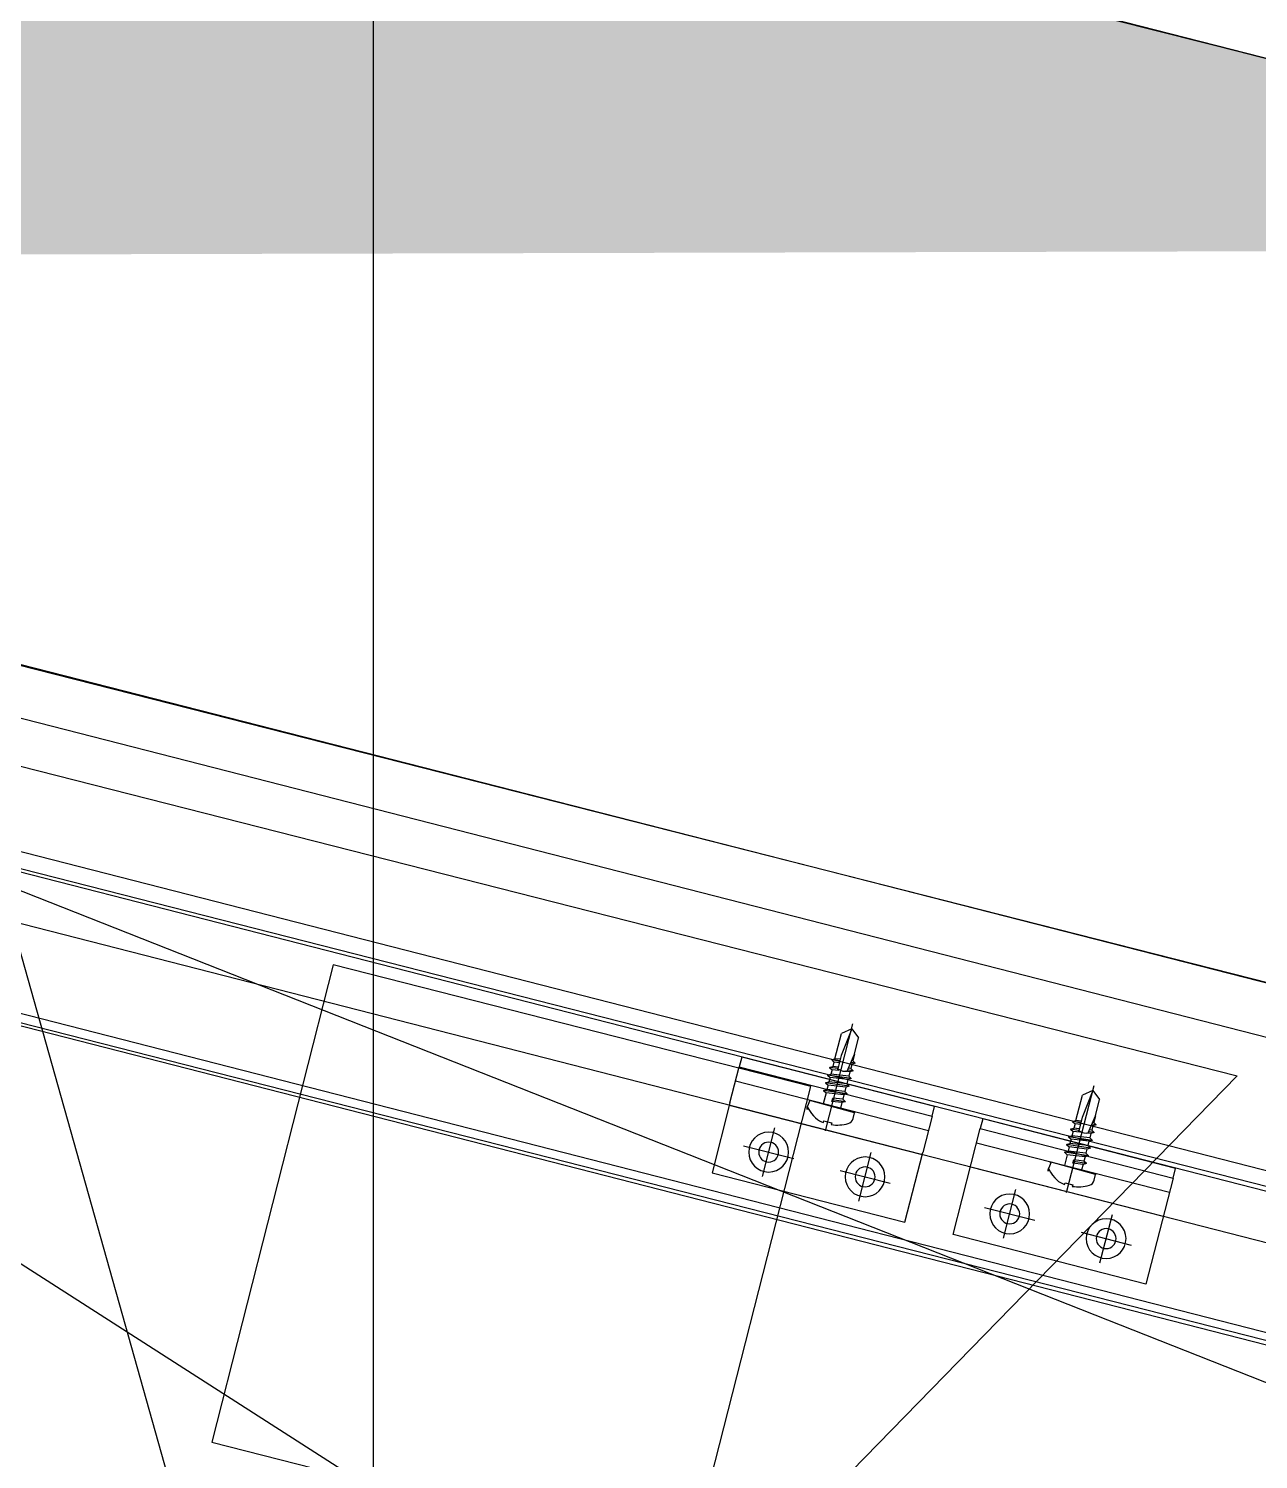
# Model space of a CAD drawing. Header units: inches. Extents: x 0 to 1813292486, y 0 to 3473589894.
# Drawn here: x 600465566.7 to 600465813.8, y 3473217040.1 to 3473217327.7 of the extents above; entities that cross this region are included whole.
import ezdxf

# ---------------------------------------------------------------- set-up
doc = ezdxf.new("R2010")
doc.units = ezdxf.units.IN
doc.header["$LTSCALE"] = 1000
doc.header["$MEASUREMENT"] = 0
for name, pattern in [('AX-MALL-GIRD-200$0$DOTE', [2.4200000000000004, 2, -0.2, 0.02, -0.2]), ('AX-MALL-WALL-P02-QT$0$CENTER', [2, 1.25, -0.25, 0.25, -0.25]), ('AX-MALL-WALL-P02-QT$0$HIDDEN', [0.375, 0.25, -0.125]), ('AX-MALL-WALL-P02-QT$0$HIDDENX2', [0.75, 0.5, -0.25])]:
    doc.linetypes.add(name, pattern=pattern)
for name, color, linetype in [('A-Anno-Note', 241, 'Continuous'), ('AX-MALL-DIM-P02$0$A-Detl-Thin', 131, 'Continuous'), ('AX-MALL-GIRD-200$0$A-Grid', 222, 'AX-MALL-GIRD-200$0$DOTE'), ('AX-MALL-P02-200$0$A-Anno-Note', 241, 'Continuous'), ('AX-MALL-WALL-P02$0$A-Anno-Note', 241, 'Continuous'), ('AX-MALL-WALL-P02-QT$0$A-Anno-Note', 241, 'Continuous'), ('AX-MALL-WALL-P02-QT$0$A-Detl-Fine', 152, 'Continuous'), ('AX-MALL-WALL-P02-QT$0$A-Detl-Patt', 8, 'Continuous'), ('AX-MALL-WALL-P02-QT$0$A-Detl-Thin', 131, 'Continuous'), ('AX-MALL-WALL-P02-QT$0$A-Wall', 2, 'Continuous'), ('AX-MALL-WALL-P02-QT$0$A-Wall-Patt', 13, 'Continuous'), ('AX-MALL-WALL-P02-QT$0$A-Wind', 4, 'Continuous'), ('AX-MALL-WALL-P02-QT$0$C18', 4, 'AX-MALL-WALL-P02-QT$0$CENTER'), ('AX-MALL-WALL-P02-QT$0$L18', 6, 'Continuous'), ('AX-MALL-WALL-P02-QT$0$PJ', 96, 'Continuous'), ('AX-MALL-WALL-P02-QT$0$tc', 4, 'Continuous'), ('AX-MALL-WALL-P02-QT$0$WZ', 2, 'Continuous'), ('AX-MALL-WALL-P02-QT$0$XX', 6, 'AX-MALL-WALL-P02-QT$0$HIDDEN'), ('AX-MALL-WALL-P02-QT$0$zx', 1, 'AX-MALL-WALL-P02-QT$0$CENTER'), ('AX-MALL-WALL-P02-QT$0$尺寸标注', 8, 'Continuous'), ('AX-MALL-WORD-P02$0$A-Spac-Iden', 231, 'Continuous'), ('AX-MALL-ZTKD-P02$0$A-Anno-Note', 241, 'Continuous'), ('PX-MALL-P02-LG$0$P-Exsh', 31, 'Continuous'), ('PX-MALL-P02-LG$0$P-Hydt-Boxx', 221, 'Continuous')]:
    doc.layers.add(name, color=color, linetype=linetype)

# ---------------------------------------------------------------- blocks, each defined once
blk = doc.blocks.new('AX-MALL-WORD-P02')
at = {"layer": 'AX-MALL-WORD-P02$0$A-Spac-Iden'}
blk.add_lwpolyline([(600277928.3231541, 3473116729.902753, 0.001813914426218844), (600281156.0544207, 3473114508.913897), (600283496.7202624, 3473120792.08564), (600279935.785306, 3473122118.638401)], format="xyb", close=True, dxfattribs=at)
blk = doc.blocks.new('AX-MALL-GIRD-200')
at = {"layer": 'AX-MALL-GIRD-200$0$A-Grid'}
blk.add_line((600308063.3157052, 3473197622.839416), (600269333.7767559, 3473093659.112334), dxfattribs=at)
blk = doc.blocks.new('AX-MALL-WALL-P02-QT$0$tj')
at = {"layer": 'AX-MALL-WALL-P02-QT$0$A-Detl-Patt'}
h = blk.add_hatch(dxfattribs=at)
h.set_pattern_fill('STEEL', color=256, scale=100.0000000000001, angle=50.43183869082386)
h.set_pattern_definition([(75.00000000004839, (-14278.19445574284, 156289.8254051208), (-153.3407249234246, 41.08752340989569), []), (75.00000000004839, (-14317.88195610046, 156358.5661673546), (-153.3407249234246, 41.08752340989569), [])])
edge = h.paths.add_edge_path()
edge.add_line((88101.273016572, 47666.64152574539), (87883.93542659283, 47459.84604215622))
edge.add_line((87883.93542659283, 47459.84604215622), (91571.54751467705, 43584.64122533798))
edge.add_arc((262949.389629302, 558937.705083496), 543101.4133620498, 251.6057364187558, 260.0288666978238)
edge.add_arc((172180.8466627672, -2862.146247219684), 27099.9982179492, 64.7128659603706, 96.9316049602786, ccw=False)
edge.add_arc((262948.9730309481, 558936.3205539446), 543099.9677998082, 261.6155114784545, 271.7251478115656)
edge.add_line((279298.9759148359, 16082.51663446426), (279298.9759315252, 16382.65274763107))
edge.add_arc((262948.9742454757, 558936.3204835369), 542799.9676941936, 261.62020364125146, 271.7261014454634, ccw=False)
edge.add_arc((172180.8456921196, -2862.14609140989), 27400.00151046549, 64.80631838577902, 96.83815911678944)
edge.add_arc((262949.394896181, 558937.7037490648), 542801.4137571028, 251.6136389015772, 260.02417327084333, ccw=False)
edge.add_line((91737.26096642017, 43845.69257831573), (88101.273016572, 47666.64152574539))
blk.add_lwpolyline([(88103.03003954887, 47737.33037519455), (87813.24658572674, 47461.60306501389), (91543.92713344097, 43541.13421487808, 0.03677856867194786), (168908.9495433569, 23989.2463850975, -0.1416543586965341), (183742.0972260237, 21592.70785188675, 0.04416604653312874), (279348.9759123325, 16034.00206041336), (279348.9759345055, 16434.18465709686, -0.04414427716130016), (183859.0483468771, 21979.79425859451, 0.1405450684183163), (168919.8474783897, 24393.46752309799, -0.03670519880877311), (91764.87840116024, 43889.20268630981), (88103.03007543087, 47737.33033752441)], format="xyb", dxfattribs=at)
blk.add_lwpolyline([(88101.273016572, 47666.64152574539), (87883.93542659283, 47459.84604215622), (91571.54751467705, 43584.64122533798, 0.0367693963449814), (168910.2986617088, 24039.77597379684, -0.1415142461245126), (183756.7420067787, 21641.08926153183, 0.04414024362697595), (279298.9759148359, 16082.51663446426), (279298.9759315252, 16382.65274763107, -0.04412389944666065), (183844.4648458958, 21931.40288829803, 0.1406825130026793), (168918.4574091434, 24342.94360637665, -0.03671436212623864), (91737.26096642017, 43845.69257831573)], format="xyb", close=True, dxfattribs=at)
blk = doc.blocks.new('AX-MALL-WALL-P02-QT$0$jjzx2')
at = {"layer": 'AX-MALL-WALL-P02-QT$0$A-Detl-Fine'}
for points in [[(143168.1844496727, -120448.2898435593), (143106.1201417446, -120690.4632177353), (144268.9852353334, -120987.1067919731), (144330.5114238262, -120744.7961659431)], [(143197.2452728748, -120455.7375655174), (143142.6369633675, -120668.8178210258), (144247.2992918491, -120950.6140356064), (144301.4341286421, -120737.4130182266)]]:
    blk.add_lwpolyline(points, dxfattribs=at)
blk = doc.blocks.new('*U198')
at = {"layer": 'AX-MALL-WALL-P02-QT$0$C18', "color": 1, "ltscale": 2}
blk.add_line((0, 5.142561988594025), (0, -17.03404386090006), dxfattribs=at)
at = {"layer": 'AX-MALL-WALL-P02-QT$0$L18', "color": 4}
for p, q in [((-1.790000000000873, -1.147816335795142), (-1.790000000000873, 0)), ((1.790000000000873, -2.247816335793686), (1.790000000000873, 0)), ((-2.399999999999636, -1.5), (-1.790000000000873, -1.147816335795142)), ((-2.399999999999636, -1.5), (0.2342809638412291, -1.225595732932561)), ((-2.399999999999636, -1.5), (-1.790000000000873, -1.852183664204858)), ((-2.399999999999636, -3.100000000000364), (2.399999999999636, -2.600000000000364)), ((-2.399999999999636, -3.100000000000364), (-1.790000000000873, -2.747816335793686)), ((-1.790000000000873, -1.147816335795142), (0.2342809638412291, -0.8650955307894037)), ((-1.790000000000873, -1.852183664204858), (0.2342809638412291, -1.56946285919912)), ((-1.790000000000873, -2.747816335793686), (-1.790000000000873, -1.852183664204858)), ((-1.790000000000873, -2.747816335793686), (1.790000000000873, -2.247816335793686)), ((0.2342809638412291, -0.8650955307894037), (0.2342809638412291, -1.56946285919912)), ((2.399999999999636, -2.600000000000364), (1.790000000000873, -2.247816335793686)), ((2.399999999999636, -2.600000000000364), (1.790000000000873, -2.952183664205222)), ((-2.399999999999636, -3.100000000000364), (-1.790000000000873, -3.452183664205222)), ((-2.399999999999636, -4.700000000000728), (2.399999999999636, -4.200000000000728)), ((-2.399999999999636, -4.700000000000728), (-1.790000000000873, -4.34781633579405)), ((-2.399999999999636, -4.700000000000728), (-1.790000000000873, -5.052183664205586)), ((-1.790000000000873, -3.452183664205222), (1.790000000000873, -2.952183664205222)), ((-1.790000000000873, -4.34781633579405), (-1.790000000000873, -3.452183664205222)), ((-1.790000000000873, -4.34781633579405), (1.790000000000873, -3.84781633579405)), ((-1.790000000000873, -5.052183664205586), (1.790000000000873, -4.552183664205586)), ((-1.790000000000873, -5.947816335794414), (-1.790000000000873, -5.052183664205586)), ((-1.790000000000873, -5.947816335794414), (1.790000000000873, -5.447816335794414)), ((1.790000000000873, -3.84781633579405), (1.790000000000873, -2.952183664205222)), ((2.399999999999636, -4.200000000000728), (1.790000000000873, -3.84781633579405)), ((2.399999999999636, -4.200000000000728), (1.790000000000873, -4.552183664205586)), ((1.790000000000873, -5.447816335794414), (1.790000000000873, -4.552183664205586)), ((2.399999999999636, -5.799999999999272), (1.790000000000873, -5.447816335794414)), ((-2.399999999999636, -6.299999999999272), (2.399999999999636, -5.799999999999272)), ((-2.399999999999636, -6.299999999999272), (-1.790000000000873, -5.947816335794414)), ((-2.399999999999636, -6.299999999999272), (-1.790000000000873, -6.65218366420595)), ((-2.399999999999636, -7.899999999999636), (-1.790000000000873, -7.547816335794778)), ((-2.399999999999636, -7.899999999999636), (-1.273355612604064, -7.78264120964559)), ((-2.399999999999636, -7.899999999999636), (-1.790000000000873, -8.252183664206314)), ((-1.790000000000873, -6.65218366420595), (1.790000000000873, -6.15218366420595)), ((-1.790000000000873, -7.547816335794778), (-1.790000000000873, -6.65218366420595)), ((-1.790000000000873, -7.547816335794778), (-0.9175382126813929, -7.425964130861757)), ((-1.790000000000873, -8.252183664206314), (-1.334698446698894, -8.188594061788535)), ((-1.790000000000873, -9.147816335795142), (-1.790000000000873, -8.252183664206314)), ((0.4333070988686814, -7.237298584555901), (1.790000000000873, -7.047816335794778)), ((0.7141825614198751, -7.575605983185596), (2.399999999999636, -7.399999999999636)), ((0.7141825614198751, -7.90243749641013), (1.790000000000873, -7.752183664206314)), ((2.399999999999636, -5.799999999999272), (1.790000000000873, -6.15218366420595)), ((1.790000000000873, -7.047816335794778), (1.790000000000873, -6.15218366420595)), ((2.399999999999636, -7.399999999999636), (1.790000000000873, -7.047816335794778)), ((2.399999999999636, -7.399999999999636), (1.790000000000873, -7.752183664206314)), ((1.790000000000873, -8.647816335795142), (1.790000000000873, -7.752183664206314)), ((-2.399999999999636, -9.5), (-1.790000000000873, -9.147816335795142)), ((-2.399999999999636, -9.5), (-1.518995326587174, -9.408228679852982)), ((-2.399999999999636, -9.5), (-1.790000000000873, -9.852183664204858)), ((-1.790000000000873, -9.147816335795142), (-1.472953762578982, -9.103536135036848)), ((-1.790000000000873, -9.852183664204858), (-1.581684194792615, -9.823089278002954)), ((-1.790000000000873, -11.20167565273914), (-1.790000000000873, -9.852183664204858)), ((-1.790000000000873, -11.20167565273914), (-1.790000000000873, -14.60000000000036)), ((0.7141825614198751, -8.798070167998958), (1.790000000000873, -8.647816335795142)), ((0.7141825614198751, -9.17560598318596), (2.399999999999636, -9)), ((0.7141825614198751, -9.502437496410494), (1.790000000000873, -9.352183664204858)), ((2.399999999999636, -9), (1.790000000000873, -8.647816335795142)), ((2.399999999999636, -9), (1.790000000000873, -9.352183664204858)), ((1.790000000000873, -9.352183664204858), (1.790000000000873, -14.60000000000036)), ((0, -16), (-1.790000000000873, -14.60000000000036)), ((0, -16), (1.790000000000873, -14.60000000000036))]:
    blk.add_line(p, q, dxfattribs=at)
blk.add_lwpolyline([(4.549999999999272, 0, 0.414213562373095), (4.75, 0.2000000000007276), (4.75, 1.39147638815848, 0.2654033233867933), (4.06568705400241, 2.589861303315047, 0.108659312189883), (0.7999999999992724, 3.659899496853541), (0.7999999999992724, 3.315608971053734), (-0.7999999999992724, 3.315608971053734), (-0.7999999999992724, 3.659899496853541, 0.1086593121898847), (-4.06568705400241, 2.589861303315047, 0.2654033233867933), (-4.75, 1.39147638815848), (-4.75, 0.2000000000007276, 0.414213562373095), (-4.549999999999272, 0)], format="xyb", close=True, dxfattribs=at)
blk.add_lwpolyline([(0, -16), (0.7141825614198751, -10.25704931750261), (0.7141825614198751, -7.536688384094305, 0.4176573264866609), (0.4106596181591158, -7.236709070022698, 0.08336651052848376), (-1.234698998669046, -7.526820576113096), (-1.790000000000873, -11.20167565273914)], format="xyb", dxfattribs=at)
blk = doc.blocks.new('AX-MALL-WALL-P02-QT$0$盘头自钻自攻钉ST4-8')
at = {"layer": 'AX-MALL-WALL-P02-QT$0$尺寸标注'}
blk.add_blockref('*U198', (0, 0), dxfattribs=at)
blk = doc.blocks.new('AX-MALL-WALL-P02-QT$0$A$C61293B14')
at = {"layer": 'AX-MALL-WALL-P02-QT$0$tc'}
for radius in [4, 2]:
    blk.add_circle((0, 0), radius, dxfattribs=at)
at = {"layer": 'AX-MALL-WALL-P02-QT$0$zx'}
for p, q in [((0, 5.036975615854317), (0, -5.036975615847041)), ((-5.199824257346336, 0), (5.199824257317232, 0))]:
    blk.add_line(p, q, dxfattribs=at)
blk = doc.blocks.new('AX-MALL-WALL-P02-QT$0$A$C41DD6A87')
at = {"layer": 'AX-MALL-WALL-P02-QT$0$tc'}
h = blk.add_hatch(dxfattribs=at)
h.set_pattern_fill('ANSI31', color=256, scale=0.5, angle=-90.00000000000001, style=0)
h.set_pattern_definition([(225.0000000000001, (28362.68611018802, -179426.704915055), (-1.122532015133644, 1.122532015133644), [])])
h.paths.add_polyline_path([(40, 20), (0, 20), (0, 22), (40, 22)])
at = {"layer": 'AX-MALL-WALL-P02-QT$0$PJ'}
for points in [[(40, 20), (0, 20), (0, 22), (40, 22)], [(40, 20), (0, 20), (0, -2.00031700823456), (40, -2.00031700823456)]]:
    blk.add_lwpolyline(points, close=True, dxfattribs=at)
at = {"layer": 'AX-MALL-WALL-P02-QT$0$XX'}
for p, q in [((0, 17), (40, 17)), ((0, 11.99968299176544), (40, 11.99968299176544))]:
    blk.add_line(p, q, dxfattribs=at)
at = {"layer": 'AX-MALL-WALL-P02-QT$0$tc', "rotation": 180}
for p in [(10.00773325189948, 4.856510433368385), (30.00773325189948, 4.856510433368385)]:
    blk.add_blockref('AX-MALL-WALL-P02-QT$0$A$C61293B14', p, dxfattribs=at)
at = {"layer": 'AX-MALL-WALL-P02-QT$0$WZ', "extrusion": (1.112429078900672e-34, 1.017801628166565e-23, -1), "zscale": -1, "rotation": 180}
blk.add_blockref('AX-MALL-WALL-P02-QT$0$盘头自钻自攻钉ST4-8', (-20, 17), dxfattribs=at)
blk = doc.blocks.new('AX-MALL-WALL-P02-QT$0$A$C715D18B8')
at = {"layer": 'AX-MALL-WALL-P02-QT$0$tc'}
h = blk.add_hatch(dxfattribs=at)
h.set_pattern_fill('ANSI31', color=256, scale=0.5, angle=-180, style=0)
h.set_pattern_definition([(225, (28362.68611018802, -179426.704915055), (-1.122532015133644, 1.122532015133644), [])])
h.paths.add_polyline_path([(40, 20), (0, 20), (0, 22), (40, 22)])
at = {"layer": 'AX-MALL-WALL-P02-QT$0$PJ'}
blk.add_line((0, 17), (40, 17), dxfattribs=at)
blk.add_lwpolyline([(40, 20), (0, 20), (0, 22), (40, 22)], close=True, dxfattribs=at)
blk.add_lwpolyline([(40, 12.49968299269676), (40, 20), (0, 20), (0, 12.49968299269676)], dxfattribs=at)
at = {"layer": 'AX-MALL-WALL-P02-QT$0$XX'}
blk.add_line((0, 11.99968299269676), (40, 11.99968299269676), dxfattribs=at)
blk.add_lwpolyline([(40, 12.49968299269676), (40, -2.000317007303238), (0, -2.000317007303238), (0, 12.49968299269676)], dxfattribs=at)
at = {"layer": 'AX-MALL-WALL-P02-QT$0$tc', "rotation": 180}
for p in [(10.00773325189948, 4.856510434299707), (30.00773325189948, 4.856510434299707)]:
    blk.add_blockref('AX-MALL-WALL-P02-QT$0$A$C61293B14', p, dxfattribs=at)
at = {"layer": 'AX-MALL-WALL-P02-QT$0$WZ', "extrusion": (1.112470375349305e-34, 1.017801628166565e-23, -1), "zscale": -1, "rotation": 180}
blk.add_blockref('AX-MALL-WALL-P02-QT$0$盘头自钻自攻钉ST4-8', (-20, 17), dxfattribs=at)
blk = doc.blocks.new('AX-MALL-WALL-P02-QT$0$A$C4D6066B9')
at = {"rotation": 180}
for name, p in [('AX-MALL-WALL-P02-QT$0$A$C715D18B8', (0, 22)), ('AX-MALL-WALL-P02-QT$0$A$C41DD6A87', (50, 22))]:
    blk.add_blockref(name, p, dxfattribs=at)
blk = doc.blocks.new('AX-MALL-WALL-P02-QT$0$1300XF')
at = {"color": 4, "ltscale": 10}
blk.add_lwpolyline([(952.2166069821105, -429.1864013746381, -0.08331468260540871), (817.0773010216653, -604.1000171712949), (274.1162508055568, -255.7887004967779), (952.2949094976648, -429.2064241860062), (996.8880384489894, -254.8176262397319), (318.7093797512352, -81.39990255609155), (274.1162508055568, -255.7887004967779)], format="xyb", dxfattribs=at)
at = {"color": 3, "ltscale": 10}
blk.add_lwpolyline([(923.5521761383861, -494.7239272817387), (267.2534666656866, -326.5625127814128), (282.1684462223202, -268.3424600809813), (284.590208824724, -268.9629968851223)], dxfattribs=at)
at = {"color": 8, "linetype": 'AX-MALL-WALL-P02-QT$0$HIDDENX2', "ltscale": 15}
blk.add_lwpolyline([(279.0832347776741, -294.4952929709107), (928.6010089553893, -460.9192044194788)], dxfattribs=at)
at = {"layer": 'AX-MALL-WALL-P02-QT$0$A-Anno-Note', "color": 3}
for points in [[(284.590208824724, -268.9629968851223), (270.2957660797401, -324.7612869851291), (921.7509503363981, -491.6816278770566)], [(274.6395236738026, -307.8089487962425), (926.0947079192265, -474.7292896881117)]]:
    blk.add_lwpolyline(points, dxfattribs=at)
at = {"layer": 'AX-MALL-WALL-P02-QT$0$A-Anno-Note', "color": 2}
for points in [[(285.5340348462923, -269.3082487191423), (935.0518090166152, -435.732160186395)], [(278.0903759002686, -298.3701131269336), (928.5768551193178, -465.0422392915934)], [(278.0903759002686, -298.3701131269336), (928.5768551193178, -465.0422392915934)]]:
    blk.add_lwpolyline(points, dxfattribs=at)
at = {"layer": 'AX-MALL-WALL-P02-QT$0$tc', "extrusion": (-2.718681380706335e-23, -1.060383553955178e-22, -1), "zscale": -1, "rotation": 194.3801229896867}
blk.add_blockref('AX-MALL-WALL-P02-QT$0$A$C4D6066B9', (-770.0326899830252, -424.5151878297329), dxfattribs=at)
blk = doc.blocks.new('AX-MALL-WALL-P02-QT$0$mqst2')
at = {"color": 6}
blk.add_blockref('AX-MALL-WALL-P02-QT$0$1300XF', (251388.6385035515, -29738.49341440201), dxfattribs=at)
blk = doc.blocks.new('AX-MALL-WALL-P02-QT')
at = {"layer": 'AX-MALL-WALL-P02-QT$0$A-Wall-Patt'}
h = blk.add_hatch(dxfattribs=at)
h.set_pattern_fill('普通砖', color=256, scale=200, style=0)
h.set_pattern_definition([(45, (0, 359.0227), (-353.55353201463, 353.55353201463), [])])
h.paths.add_polyline_path([(600277969.3745538, 3473116863.700861), (600277907.3615267, 3473116744.439428, 0.0002763242104429788), (600278398.0031368, 3473116404.568703), (600278511.7985955, 3473116569.03935, -0.0002403424143001627), (600278085.1830915, 3473116864.513332)])
at = {"layer": 'AX-MALL-WALL-P02-QT$0$A-Wall'}
blk.add_arc((600585645.371972, 3473560474.779558), 539999.3498372348, 235.2577310528993, 235.3210598954301, dxfattribs=at)
at = {"layer": 'AX-MALL-WALL-P02-QT$0$A-Anno-Note'}
for name, p, rotation in [('AX-MALL-WALL-P02-QT$0$mqst2', (600052179.2710491, 3473232742.396311), 339.5681613092181), ('AX-MALL-WALL-P02-QT$0$jjzx2', (600185298.4270658, 3473279938.045597), 339.5681613092246)]:
    blk.add_blockref(name, p, dxfattribs=dict(at, rotation=rotation))
at = {"layer": 'AX-MALL-WALL-P02-QT$0$A-Detl-Thin', "rotation": 339.5681613091762}
blk.add_blockref('AX-MALL-WALL-P02-QT$0$tj', (600144118.6961328, 3473128496.287411), dxfattribs=at)
at = {"layer": 'AX-MALL-WALL-P02-QT$0$A-Wind'}
blk.add_blockref('AX-MALL-GIRD-200', (0, 0), dxfattribs=at)
blk = doc.blocks.new('AX-MALL-WALL-P02')
at = {"layer": 'AX-MALL-WALL-P02$0$A-Anno-Note'}
blk.add_blockref('AX-MALL-WORD-P02', (0, 0), dxfattribs=at)
blk.add_blockref('AX-MALL-WALL-P02-QT', (0, 0), dxfattribs=at)
blk = doc.blocks.new('PX-MALL-P02-LG$0$XHS1')
at = {"layer": 'PX-MALL-P02-LG$0$P-Hydt-Boxx', "ltscale": 0.7}
for p, q in [((350.0030006170273, 240), (-332.898939371109, 327.2950124740601)), ((350.0030006170273, 240), (-349.9969996213913, 240)), ((350.0030006170273, 60), (-349.996999502182, 60))]:
    blk.add_line(p, q, dxfattribs=at)
blk.add_solid([(350.0030006170273, 240), (350.0030002593994, 60.00000047683716), (-349.9969996213913, 60)], dxfattribs=at)
blk = doc.blocks.new('PX-MALL-P02-LG$0$MHQ')
at = {"layer": 'PX-MALL-P02-LG$0$P-Exsh', "ltscale": 0.7}
h = blk.add_hatch(dxfattribs=at)
h.set_pattern_fill('ANSI31', color=256, scale=25, style=0)
h.set_pattern_definition([(45, (-160019.2306599375, -42228.3236173685), (-28.0633003783411, 28.0633003783411), [])])
h.paths.add_polyline_path([(-75.0000000015425, 185.1731819980414), (75, 185.1731819980414), (75, 35.17318199802685), (-75.0000000015425, 35.17318199802685)])
for points in [[(0, 346.4101615137042), (-200, -1.455191522836685e-11), (200, -1.455191522836685e-11)], [(0, 346.4101615137042), (-200, -1.455191522836685e-11), (200, -1.455191522836685e-11)], [(0, 346.4101615137042), (-200, -1.455191522836685e-11), (200, -1.455191522836685e-11)], [(-75.0000000015425, 185.1731819980414), (75, 185.1731819980414), (75, 35.17318199802685), (-75.0000000015425, 35.17318199802685)]]:
    blk.add_lwpolyline(points, close=True, dxfattribs=at)
blk = doc.blocks.new('PX-MALL-P02-LG$0$20200929200250')
at = {"layer": 'PX-MALL-P02-LG$0$P-Exsh', "ltscale": 0.7, "xscale": 0.6600000001490116, "yscale": 0.6600000001490116, "zscale": 0.6600000001490116}
blk.add_blockref('PX-MALL-P02-LG$0$MHQ', (131.9999997615814, 40), dxfattribs=at)
blk = doc.blocks.new('PX-MALL-P02-LG$0$20211220143732')
at = {"layer": 'PX-MALL-P02-LG$0$P-Exsh'}
blk.add_blockref('PX-MALL-P02-LG$0$20200929200250', (-374.9999999407155, 219.6219584928522), dxfattribs=at)
at = {"layer": 'PX-MALL-P02-LG$0$P-Hydt-Boxx', "ltscale": 0.7, "xscale": -1}
blk.add_blockref('PX-MALL-P02-LG$0$XHS1', (-349.9969999989844, 0), dxfattribs=at)
blk = doc.blocks.new('PX-MALL-P02-LG')
at = {"layer": 'PX-MALL-P02-LG$0$P-Exsh', "xscale": -1, "rotation": 145.2935167629815}
blk.add_blockref('PX-MALL-P02-LG$0$20211220143732', (600278242.7043191, 3473116585.039394), dxfattribs=at)
blk = doc.blocks.new('AX-MALL-ZTKD-P02')
at = {"layer": 'AX-MALL-ZTKD-P02$0$A-Anno-Note'}
blk.add_blockref('AX-MALL-GIRD-200', (0, 0), dxfattribs=at)
blk = doc.blocks.new('AX-MALL-DIM-P02')
at = {"layer": 'AX-MALL-DIM-P02$0$A-Detl-Thin'}
blk.add_blockref('AX-MALL-ZTKD-P02', (-2.384185791015625e-06, 9.5367431640625e-07), dxfattribs=at)
blk = doc.blocks.new('AX-MALL-P02-200')
at = {"layer": 'AX-MALL-P02-200$0$A-Anno-Note'}
blk.add_blockref('AX-MALL-WALL-P02', (0, 0), dxfattribs=at)
for name in ['AX-MALL-DIM-P02', 'PX-MALL-P02-LG']:
    blk.add_blockref(name, (0, 0), dxfattribs=at)

msp = doc.modelspace()

# ---------------------------------------------------------------- block references
at = {"layer": 'A-Anno-Note', "rotation": 20.43183869077545}
msp.add_blockref('AX-MALL-P02-200', (1250392458.527329, 9048125.682563305), dxfattribs=at)

doc.saveas('drawing.dxf')
